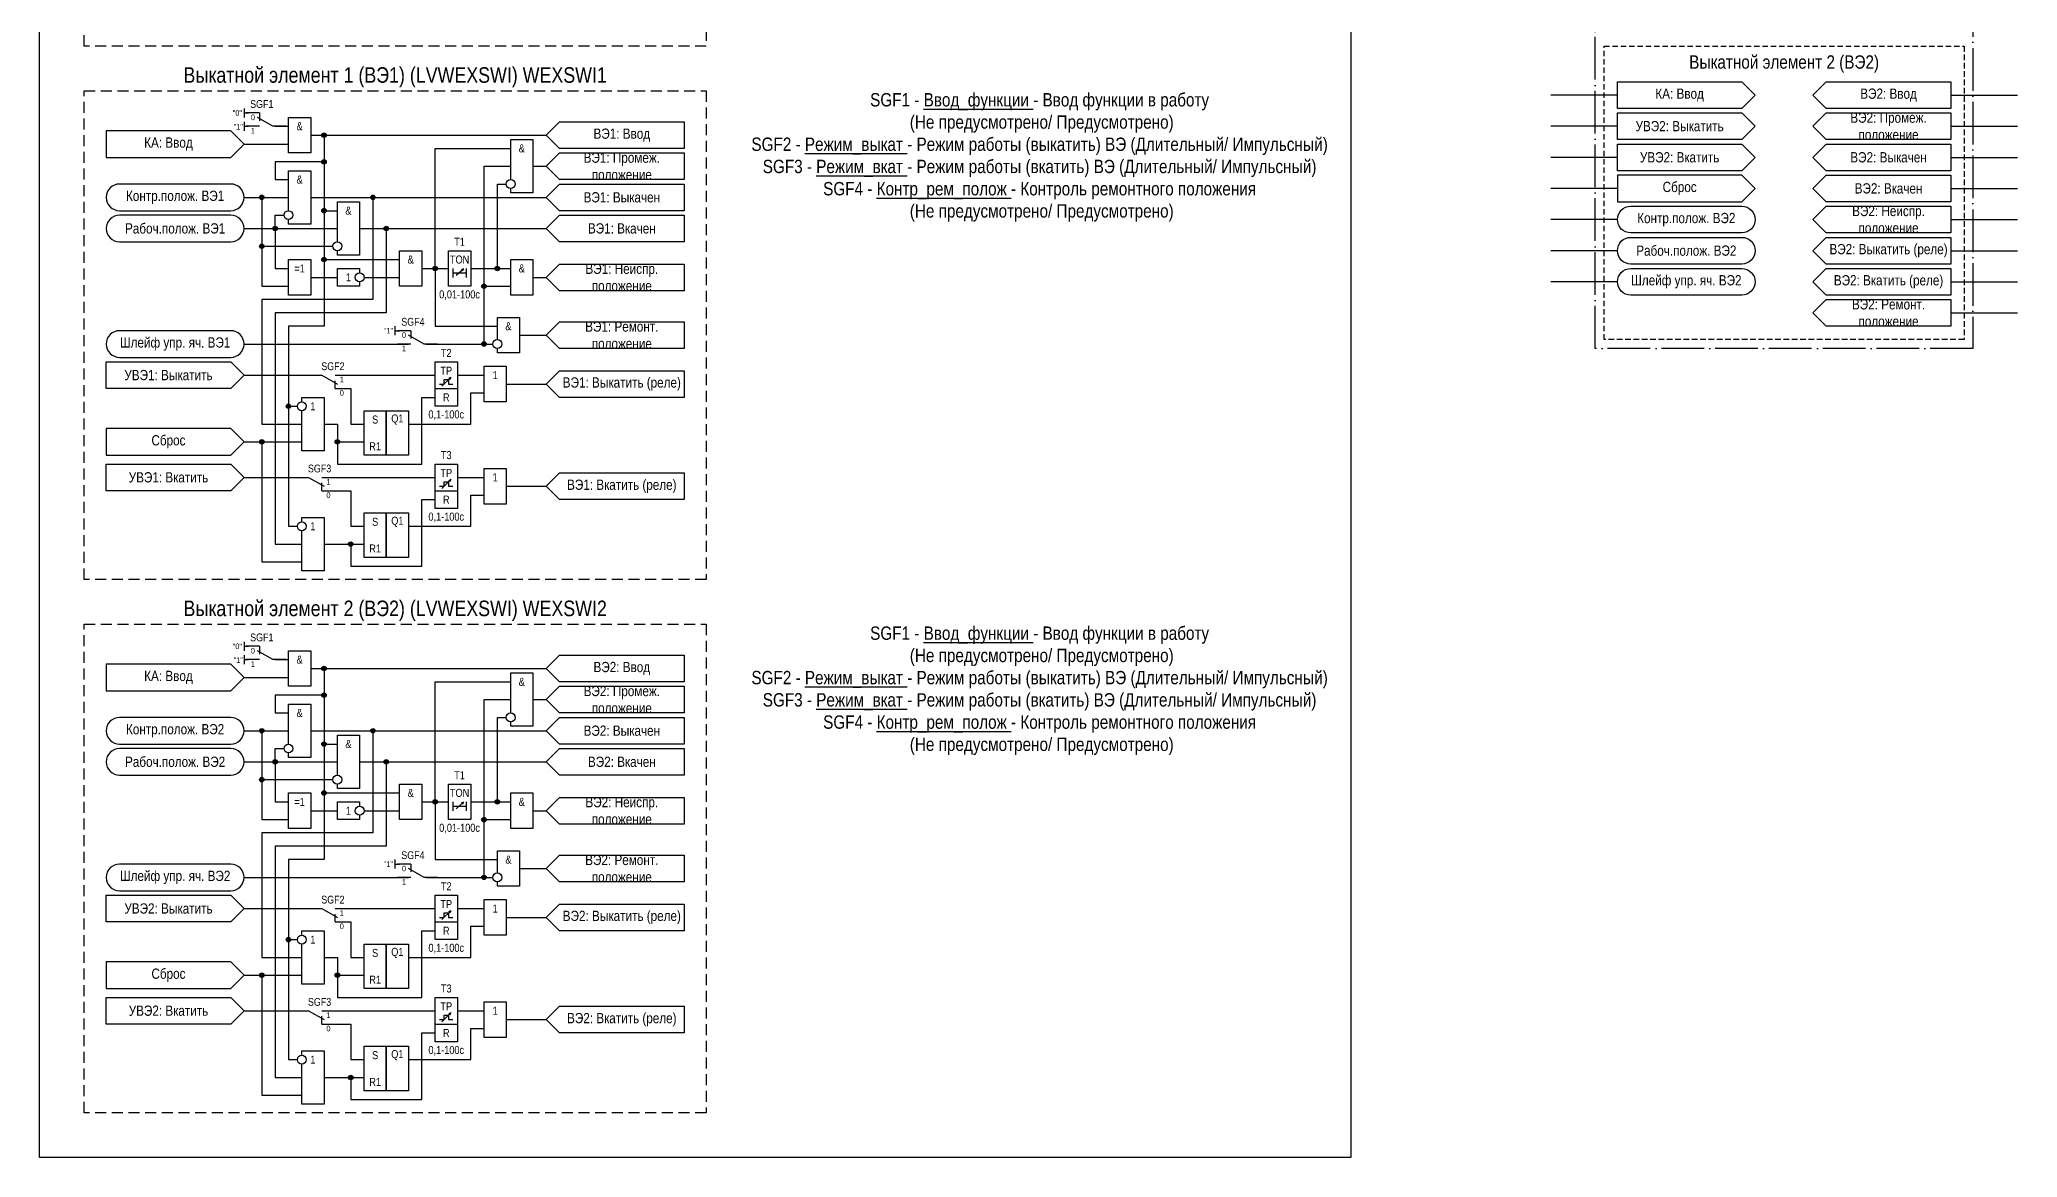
# Model space of a CAD drawing. Header units: millimetres. Extents: x -13 to 445, y 0 to 674.
# Drawn here: x 0 to 445, y 0 to 251.5 of the extents above; entities that cross this region are included whole.
import ezdxf
from ezdxf.enums import TextEntityAlignment as Align

# ---------------------------------------------------------------- set-up
doc = ezdxf.new("R2010")
doc.units = ezdxf.units.MM
doc.linetypes.add('ACAD_ISO04W100', pattern=[30, 24, -3, 0, -3])
doc.linetypes.add('штриховая2', pattern=[0.375, 0.25, -0.125])
doc.layers.add('TEXT', color=7, linetype='Continuous', lineweight=25)
doc.layers.add('Основная', color=7, linetype='Continuous')
doc.styles.add('2.5_Gost_RD', font='ARIALN.TTF', dxfattribs={"height": 2.5})
doc.styles.add('3.5_Gost_RD', font='ARIALN.TTF', dxfattribs={"height": 3.5})
doc.styles.add('Вывод', font='ARIALN.TTF', dxfattribs={"height": 2.5})
doc.styles.add('Компонент', font='ARIALN.TTF', dxfattribs={"height": 3.5})

# ---------------------------------------------------------------- blocks, each defined once
blk = doc.blocks.new('*U958')
at = {"layer": 'Основная', "color": 0}
blk.add_line((0, 0), (7, 4), dxfattribs=at)
at = {"layer": 'Основная', "ltscale": 0.35}
blk.add_line((6, 6), (6, 2.5), dxfattribs=at)
blk = doc.blocks.new('*U1053')
at = {"layer": 'Основная', "color": 0}
for p, q in [((-3, 6), (-9, 6)), ((-3, 0), (-9, 0)), ((9, 0), (3, 0))]:
    blk.add_line(p, q, dxfattribs=at)
at = {"layer": 'Основная', "ltscale": 0.25, "xscale": -1}
blk.add_blockref('*U958', (3, 0), dxfattribs=at)
at = {"layer": 'Основная'}
for tag, height, style, p in [('ОУ', 3.5, 'Компонент', (-2, 10)), ('В1', 2.5, 'Вывод', (-13, 6)), ('В2', 2.5, 'Вывод', (-6, 4)), ('В3', 2.5, 'Вывод', (-6, -2))]:
    blk.add_attdef(tag, text='', height=height, dxfattribs=dict(at, style=style)).set_placement(p, align=Align.MIDDLE_CENTER)
blk = doc.blocks.new('Точка')
at = {"ltscale": 100}
h = blk.add_hatch(color=256, dxfattribs=at)
h.dxf.hatch_style = 1
edge = h.paths.add_edge_path()
edge.add_arc((0, 0), 0.5, 0, 360)
blk.add_circle((0, 0), 0.5, dxfattribs=at)
blk = doc.blocks.new('*U1049')
at = {"layer": 'Основная', "color": 0}
for p, q in [((-9, 0), (-3, 0)), ((3, 6), (9, 6)), ((3, 0), (9, 0))]:
    blk.add_line(p, q, dxfattribs=at)
at = {"layer": 'Основная', "ltscale": 0.25}
blk.add_blockref('*U958', (-3, 0), dxfattribs=at)
at = {"layer": 'Основная'}
for tag, height, style, p in [('В2', 2.5, 'Вывод', (6, 8)), ('В3', 2.5, 'Вывод', (6, 2)), ('В1', 2.5, 'Вывод', (14, 6)), ('ОУ', 3.5, 'Компонент', (2, -4))]:
    blk.add_attdef(tag, text='', height=height, dxfattribs=dict(at, style=style)).set_placement(p, align=Align.MIDDLE_CENTER)

msp = doc.modelspace()

# ---------------------------------------------------------------- linework, layer by layer
at = {"ltscale": 100}
for p, q in [((46, 236), (46, 234)), ((355, 239), (340, 239)), ((430, 239), (445, 239)), ((46, 235), (47, 235)), ((46, 233), (46, 231)), ((46, 232), (47, 232)), ((355, 232), (340, 232)), ((430, 232), (445, 232)), ((355, 225), (340, 225)), ((430, 225), (445, 225)), ((430, 218), (445, 218)), ((355, 211), (340, 211)), ((430, 211), (445, 211)), ((355, 204), (340, 204)), ((430, 204), (445, 204)), ((97, 200), (97, 200)), ((355, 197), (340, 197)), ((430, 197), (445, 197)), ((80, 185), (80, 187)), ((430, 190), (445, 190)), ((80, 186), (81, 186)), ((90.5, 173.5), (92.5, 175.5)), ((92.5, 175.5), (91.99, 175.25)), ((92.5, 175.5), (92.26, 175.02)), ((90.5, 150.5), (92.5, 152.5)), ((92.5, 152.5), (91.99, 152.25)), ((92.5, 152.5), (92.26, 152.02)), ((46, 116), (46, 114)), ((46, 115), (47, 115)), ((46, 113), (46, 111)), ((46, 112), (47, 112)), ((97, 80), (97, 80)), ((80, 65), (80, 67)), ((80, 66), (81, 66)), ((90.5, 53.5), (92.5, 55.5)), ((92.5, 55.5), (91.99, 55.25)), ((92.5, 55.5), (92.26, 55.02)), ((90.5, 30.5), (92.5, 32.5)), ((92.5, 32.5), (91.99, 32.25)), ((92.5, 32.5), (92.26, 32.02))]:
    msp.add_line(p, q, dxfattribs=at)
at = {"color": 3, "ltscale": 100}
msp.add_line((355, 218), (340, 218), dxfattribs=at)
at = {"color": 7, "ltscale": 100}
for p, q in [((93.7, 198.46), (95.37, 199.95)), ((95.37, 199.95), (94.85, 199.73)), ((95.37, 199.95), (95.11, 199.48)), ((93.7, 78.46), (95.37, 79.95)), ((95.37, 79.95), (94.85, 79.73)), ((95.37, 79.95), (95.11, 79.48))]:
    msp.add_line(p, q, dxfattribs=at)
at = {"color": 3, "ltscale": 100}
for points in [[(0, 540), (295, 540), (295, 0), (0, 0)], [(355, 221), (355, 215), (383, 215), (386, 218), (383, 221)], [(15, 164), (15, 158), (43, 158), (46, 161), (43, 164)], [(15, 44), (15, 38), (43, 38), (46, 41), (43, 44)]]:
    msp.add_lwpolyline(points, close=True, dxfattribs=at)
at = {"color": 251, "linetype": 'ACAD_ISO04W100', "lineweight": 30, "ltscale": 0.4, "true_color": 0x58595b}
msp.add_lwpolyline([(350, 540), (435, 540), (435, 182), (350, 182)], close=True, dxfattribs=at)
at = {"linetype": 'штриховая2', "ltscale": 10}
for points in [[(150, 250), (10, 250), (10, 355), (150, 355)], [(150, 130), (10, 130), (10, 240), (150, 240)], [(150, 10), (10, 10), (10, 120), (150, 120)]]:
    msp.add_lwpolyline(points, close=True, dxfattribs=at)
at = {"linetype": 'штриховая2', "ltscale": 5}
msp.add_lwpolyline([(352, 250), (433, 250), (433, 184), (352, 184)], close=True, dxfattribs=at)
at = {"ltscale": 100}
for points in [[(383, 236), (355, 236), (355, 242), (383, 242), (386, 239)], [(430, 236), (402, 236), (399, 239), (402, 242), (430, 242)], [(56, 234), (61, 234), (61, 226), (56, 226)], [(383, 229), (355, 229), (355, 235), (383, 235), (386, 232)], [(430, 229), (402, 229), (399, 232), (402, 235), (430, 235)], [(15, 231), (15, 225), (43, 225), (46, 228), (43, 231)], [(383, 222), (355, 222), (355, 228), (383, 228), (386, 225)], [(402, 228), (430, 228), (430, 222), (402, 222), (399, 225)], [(402, 221), (430, 221), (430, 215), (402, 215), (399, 218)], [(402, 214), (430, 214), (430, 208), (402, 208), (399, 211)], [(402, 207), (430, 207), (430, 201), (402, 201), (399, 204)], [(56, 202), (61, 202), (61, 194), (56, 194)], [(81, 204), (86, 204), (86, 196), (81, 196)], [(92, 204), (97, 204), (97, 196), (92, 196)], [(106, 202), (111, 202), (111, 194), (106, 194)], [(402, 200), (430, 200), (430, 194), (402, 194), (399, 197)], [(402, 193), (430, 193), (430, 187), (402, 187), (399, 190)], [(15, 179), (43, 179), (46, 176), (43, 173), (15, 173)], [(89, 179), (94, 179), (94, 169), (89, 169)], [(100, 178), (105, 178), (105, 170), (100, 170)], [(89, 173), (94, 173), (94, 169), (89, 169)], [(73, 168), (78, 168), (78, 158), (73, 158)], [(78, 168), (83, 168), (83, 158), (78, 158)], [(15, 156), (43, 156), (46, 153), (43, 150), (15, 150)], [(89, 156), (94, 156), (94, 146), (89, 146)], [(100, 155), (105, 155), (105, 147), (100, 147)], [(89, 150), (94, 150), (94, 146), (89, 146)], [(73, 145), (78, 145), (78, 135), (73, 135)], [(78, 145), (83, 145), (83, 135), (78, 135)], [(56, 114), (61, 114), (61, 106), (56, 106)], [(15, 111), (15, 105), (43, 105), (46, 108), (43, 111)], [(56, 82), (61, 82), (61, 74), (56, 74)], [(81, 84), (86, 84), (86, 76), (81, 76)], [(92, 84), (97, 84), (97, 76), (92, 76)], [(106, 82), (111, 82), (111, 74), (106, 74)], [(15, 59), (43, 59), (46, 56), (43, 53), (15, 53)], [(89, 59), (94, 59), (94, 49), (89, 49)], [(100, 58), (105, 58), (105, 50), (100, 50)], [(89, 53), (94, 53), (94, 49), (89, 49)], [(73, 48), (78, 48), (78, 38), (73, 38)], [(78, 48), (83, 48), (83, 38), (78, 38)], [(15, 36), (43, 36), (46, 33), (43, 30), (15, 30)], [(89, 36), (94, 36), (94, 26), (89, 26)], [(100, 35), (105, 35), (105, 27), (100, 27)], [(89, 30), (94, 30), (94, 26), (89, 26)], [(73, 25), (78, 25), (78, 15), (73, 15)], [(78, 25), (83, 25), (83, 15), (78, 15)]]:
    msp.add_lwpolyline(points, close=True, dxfattribs=at)
for points in [[(53, 232), (56, 232)], [(114, 230), (117, 233), (145, 233), (145, 227), (117, 227), (114, 230)], [(46, 228), (56, 228)], [(61, 230), (64, 230), (64, 224), (53, 224), (53, 220), (56, 220)], [(61, 230), (64, 230), (64, 224), (64, 224), (64, 187), (56, 187), (56, 142), (58, 142)], [(61, 230), (64, 230), (64, 224), (64, 224), (64, 187), (56, 187), (56, 169), (58, 169)], [(61, 230), (114, 230)], [(61, 230), (64, 230), (64, 213), (67, 213)], [(61, 230), (64, 230), (64, 202), (81, 202)], [(86, 200), (89, 200), (89, 227), (106, 227)], [(106, 220), (106, 229), (111, 229), (111, 217), (106, 217), (106, 218)], [(87, 183), (100, 183), (100, 223), (106, 223)], [(111, 223), (114, 223)], [(114, 223), (117, 226), (145, 226), (145, 220), (117, 220), (114, 223)], [(56, 213), (56, 222), (61, 222), (61, 210), (56, 210), (56, 211)], [(97, 200), (103, 200), (103, 219), (105, 219)], [(114, 216), (117, 219), (145, 219), (145, 213), (117, 213), (114, 216)], [(46, 216), (56, 216)], [(46, 216), (50, 216), (50, 205), (66, 205)], [(46, 216), (50, 216), (50, 196), (56, 196)], [(61, 216), (75, 216), (75, 193), (50, 193), (50, 165), (59, 165)], [(61, 216), (114, 216)], [(67, 206), (67, 215), (72, 215), (72, 203), (67, 203), (67, 204)], [(46, 209), (53, 209), (53, 212), (55, 212)], [(114, 209), (117, 212), (145, 212), (145, 206), (117, 206), (114, 209)], [(46, 209), (67, 209)], [(46, 209), (53, 209), (53, 200), (56, 200)], [(72, 209), (78, 209), (78, 190), (53, 190), (53, 138), (59, 138)], [(72, 209), (114, 209)], [(114, 198), (117, 201), (145, 201), (145, 195), (117, 195), (114, 198)], [(61, 198), (67, 198)], [(72, 197), (72, 196), (67, 196), (67, 200), (72, 200), (72, 199)], [(73, 198), (81, 198)], [(86, 200), (92, 200)], [(86, 200), (89, 200), (89, 187), (103, 187)], [(87, 183), (100, 183), (100, 196), (106, 196)], [(93, 200), (93, 198)], [(93, 199), (96, 199)], [(96, 200), (96, 198)], [(97, 200), (106, 200)], [(111, 198), (114, 198)], [(103, 184), (103, 189), (108, 189), (108, 181), (103, 181), (103, 182)], [(114, 185), (117, 188), (145, 188), (145, 182), (117, 182), (114, 185)], [(46, 183), (83, 183)], [(87, 183), (102, 183)], [(108, 185), (114, 185)], [(46, 176), (63, 176)], [(67, 176), (89, 176)], [(90, 174), (91, 174), (91, 175), (92, 175), (92, 174), (93, 174)], [(94, 176), (100, 176)], [(105, 174), (114, 174)], [(114, 174), (117, 177), (145, 177), (145, 171), (117, 171), (114, 174)], [(59, 170), (59, 171), (64, 171), (64, 159), (59, 159), (59, 168)], [(64, 165), (67, 165), (67, 156), (86, 156), (86, 171), (89, 171)], [(67, 173), (70, 173), (70, 165), (73, 165)], [(83, 165), (97, 165), (97, 172), (100, 172)], [(64, 165), (67, 165), (67, 161), (73, 161)], [(46, 153), (60, 153)], [(64, 153), (89, 153)], [(90, 151), (91, 151), (91, 152), (92, 152), (92, 151), (93, 151)], [(94, 153), (100, 153)], [(114, 151), (117, 154), (145, 154), (145, 148), (117, 148), (114, 151)], [(64, 150), (70, 150), (70, 142), (73, 142)], [(64, 138), (70, 138), (70, 133), (86, 133), (86, 148), (89, 148)], [(83, 142), (97, 142), (97, 149), (100, 149)], [(105, 151), (114, 151)], [(59, 143), (59, 144), (64, 144), (64, 132), (59, 132), (59, 141)], [(64, 138), (73, 138)], [(53, 112), (56, 112)], [(114, 110), (117, 113), (145, 113), (145, 107), (117, 107), (114, 110)], [(46, 108), (56, 108)], [(61, 110), (64, 110), (64, 104), (53, 104), (53, 100), (56, 100)], [(61, 110), (64, 110), (64, 104), (64, 104), (64, 67), (56, 67), (56, 22), (58, 22)], [(61, 110), (64, 110), (64, 104), (64, 104), (64, 67), (56, 67), (56, 49), (58, 49)], [(61, 110), (114, 110)], [(61, 110), (64, 110), (64, 93), (67, 93)], [(61, 110), (64, 110), (64, 82), (81, 82)], [(86, 80), (89, 80), (89, 107), (106, 107)], [(106, 100), (106, 109), (111, 109), (111, 97), (106, 97), (106, 98)], [(87, 63), (100, 63), (100, 103), (106, 103)], [(111, 103), (114, 103)], [(114, 103), (117, 106), (145, 106), (145, 100), (117, 100), (114, 103)], [(56, 93), (56, 102), (61, 102), (61, 90), (56, 90), (56, 91)], [(97, 80), (103, 80), (103, 99), (105, 99)], [(114, 96), (117, 99), (145, 99), (145, 93), (117, 93), (114, 96)], [(46, 96), (56, 96)], [(46, 96), (50, 96), (50, 85), (66, 85)], [(46, 96), (50, 96), (50, 76), (56, 76)], [(61, 96), (75, 96), (75, 73), (50, 73), (50, 45), (59, 45)], [(61, 96), (114, 96)], [(67, 86), (67, 95), (72, 95), (72, 83), (67, 83), (67, 84)], [(46, 89), (53, 89), (53, 92), (55, 92)], [(46, 89), (67, 89)], [(46, 89), (53, 89), (53, 80), (56, 80)], [(72, 89), (78, 89), (78, 70), (53, 70), (53, 18), (59, 18)], [(72, 89), (114, 89)], [(114, 89), (117, 92), (145, 92), (145, 86), (117, 86), (114, 89)], [(114, 78), (117, 81), (145, 81), (145, 75), (117, 75), (114, 78)], [(61, 78), (67, 78)], [(72, 77), (72, 76), (67, 76), (67, 80), (72, 80), (72, 79)], [(73, 78), (81, 78)], [(86, 80), (92, 80)], [(86, 80), (89, 80), (89, 67), (103, 67)], [(87, 63), (100, 63), (100, 76), (106, 76)], [(93, 80), (93, 78)], [(93, 79), (96, 79)], [(96, 80), (96, 78)], [(97, 80), (106, 80)], [(111, 78), (114, 78)], [(103, 64), (103, 69), (108, 69), (108, 61), (103, 61), (103, 62)], [(114, 65), (117, 68), (145, 68), (145, 62), (117, 62), (114, 65)], [(46, 63), (83, 63)], [(87, 63), (102, 63)], [(108, 65), (114, 65)], [(46, 56), (63, 56)], [(67, 56), (89, 56)], [(90, 54), (91, 54), (91, 55), (92, 55), (92, 54), (93, 54)], [(94, 56), (100, 56)], [(105, 54), (114, 54)], [(114, 54), (117, 57), (145, 57), (145, 51), (117, 51), (114, 54)], [(59, 50), (59, 51), (64, 51), (64, 39), (59, 39), (59, 48)], [(64, 45), (67, 45), (67, 36), (86, 36), (86, 51), (89, 51)], [(67, 53), (70, 53), (70, 45), (73, 45)], [(83, 45), (97, 45), (97, 52), (100, 52)], [(64, 45), (67, 45), (67, 41), (73, 41)], [(46, 33), (60, 33)], [(64, 33), (89, 33)], [(90, 31), (91, 31), (91, 32), (92, 32), (92, 31), (93, 31)], [(94, 33), (100, 33)], [(114, 31), (117, 34), (145, 34), (145, 28), (117, 28), (114, 31)], [(64, 30), (70, 30), (70, 22), (73, 22)], [(64, 18), (70, 18), (70, 13), (86, 13), (86, 28), (89, 28)], [(83, 22), (97, 22), (97, 29), (100, 29)], [(105, 31), (114, 31)], [(59, 23), (59, 24), (64, 24), (64, 12), (59, 12), (59, 21)], [(64, 18), (73, 18)]]:
    msp.add_lwpolyline(points, dxfattribs=at)
for points in [[(18, 213), (43, 213, 1), (43, 219), (18, 219, 1)], [(358, 208, -1), (358, 214), (383, 214, -1), (383, 208)], [(18, 206), (43, 206, 1), (43, 212), (18, 212, 1)], [(358, 201, -1), (358, 207), (383, 207, -1), (383, 201)], [(358, 194, -1), (358, 200), (383, 200, -1), (383, 194)], [(18, 180), (43, 180, 1), (43, 186), (18, 186, 1)], [(18, 93), (43, 93, 1), (43, 99), (18, 99, 1)], [(18, 86), (43, 86, 1), (43, 92), (18, 92, 1)], [(18, 60), (43, 60, 1), (43, 66), (18, 66, 1)]]:
    msp.add_lwpolyline(points, format="xyb", close=True, dxfattribs=at)
at = {"color": 3, "ltscale": 100}
for points in [[(46, 161), (59, 161)], [(46, 161), (50, 161), (50, 134), (59, 134)], [(46, 41), (59, 41)], [(46, 41), (50, 41), (50, 14), (59, 14)]]:
    msp.add_lwpolyline(points, dxfattribs=at)
at = {"ltscale": 100}
for centre in [(106, 219), (56, 212), (67, 205), (103, 183), (59, 169), (59, 142), (106, 99), (56, 92), (67, 85), (103, 63), (59, 49), (59, 22)]:
    msp.add_circle(centre, 1, dxfattribs=at)
for centre in [(72, 198), (72, 78)]:
    msp.add_circle(centre, 1)

# ---------------------------------------------------------------- block references
at = {"color": 2, "ltscale": 100}
for p in [(64, 230), (64, 224), (50, 216), (75, 216), (53, 209), (64, 213), (78, 209), (50, 205), (64, 202), (89, 200), (103, 200), (100, 183), (56, 169), (50, 161), (64, 110), (64, 104), (50, 96), (64, 93), (75, 96), (53, 89), (78, 89), (50, 85), (64, 82), (89, 80), (103, 80), (100, 63), (56, 49), (50, 41)]:
    msp.add_blockref('Точка', p, dxfattribs=at)
at = {"ltscale": 100}
for p in [(100, 196), (67, 161), (70, 138), (100, 76), (67, 41), (70, 18)]:
    msp.add_blockref('Точка', p, dxfattribs=at)
at = {"layer": 'Основная', "ltscale": 0.25, "xscale": 0.5, "yscale": 0.5, "zscale": 0.5}
for p, values in [((51, 232), {'ОУ': 'SGF1', 'В1': '"0"', 'В2': '0', 'В3': '1'}), ((85, 183), {'ОУ': 'SGF4', 'В1': '"1"', 'В2': '0', 'В3': '1'}), ((51, 112), {'ОУ': 'SGF1', 'В1': '"0"', 'В2': '0', 'В3': '1'}), ((85, 63), {'ОУ': 'SGF4', 'В1': '"1"', 'В2': '0', 'В3': '1'})]:
    msp.add_blockref('*U1053', p, dxfattribs=at).add_auto_attribs(values)
at = {"layer": 'Основная', "ltscale": 0.25}
ref = msp.add_blockref('*U1049', (65, 176), dxfattribs=dict(at, xscale=-0.5, yscale=0.5, zscale=0.5, rotation=180))
ref.add_attrib('ОУ', 'SGF2', dxfattribs={"height": 1.75, "style": 'Компонент'}).set_placement((66, 178), align=Align.MIDDLE_CENTER)
ref.add_attrib('В2', '0', dxfattribs={"height": 1.25, "style": 'Вывод'}).set_placement((68, 172), align=Align.MIDDLE_CENTER)
ref.add_attrib('В3', '1', dxfattribs={"height": 1.25, "style": 'Вывод'}).set_placement((68, 175), align=Align.MIDDLE_CENTER)
ref = msp.add_blockref('*U1049', (62, 153), dxfattribs=dict(at, xscale=-0.5, yscale=0.5, zscale=0.5, rotation=180))
ref.add_attrib('ОУ', 'SGF3', dxfattribs={"height": 1.75, "style": 'Компонент'}).set_placement((63, 155), align=Align.MIDDLE_CENTER)
ref.add_attrib('В2', '0', dxfattribs={"height": 1.25, "style": 'Вывод'}).set_placement((65, 149), align=Align.MIDDLE_CENTER)
ref.add_attrib('В3', '1', dxfattribs={"height": 1.25, "style": 'Вывод'}).set_placement((65, 152), align=Align.MIDDLE_CENTER)
ref = msp.add_blockref('*U1049', (65, 56), dxfattribs=dict(at, xscale=-0.5, yscale=0.5, zscale=0.5, rotation=180))
ref.add_attrib('ОУ', 'SGF2', dxfattribs={"height": 1.75, "style": 'Компонент'}).set_placement((66, 58), align=Align.MIDDLE_CENTER)
ref.add_attrib('В2', '0', dxfattribs={"height": 1.25, "style": 'Вывод'}).set_placement((68, 52), align=Align.MIDDLE_CENTER)
ref.add_attrib('В3', '1', dxfattribs={"height": 1.25, "style": 'Вывод'}).set_placement((68, 55), align=Align.MIDDLE_CENTER)
ref = msp.add_blockref('*U1049', (62, 33), dxfattribs=dict(at, xscale=-0.5, yscale=0.5, zscale=0.5, rotation=180))
ref.add_attrib('ОУ', 'SGF3', dxfattribs={"height": 1.75, "style": 'Компонент'}).set_placement((63, 35), align=Align.MIDDLE_CENTER)
ref.add_attrib('В2', '0', dxfattribs={"height": 1.25, "style": 'Вывод'}).set_placement((65, 29), align=Align.MIDDLE_CENTER)
ref.add_attrib('В3', '1', dxfattribs={"height": 1.25, "style": 'Вывод'}).set_placement((65, 32), align=Align.MIDDLE_CENTER)

# ---------------------------------------------------------------- texts
at = {"color": 30, "ltscale": 100, "width": 140, "attachment_point": 5, "style": '3.5_Gost_RD'}
for s, insert, char_height in [('Выкатной элемент 1 (ВЭ1) (LVWEXSWI) {\\C6;WEXSWI1}', (80, 243), 3.5), ('SGF1 - {\\LВвод_функции} - Ввод функции в работу \\P^I(Не предусмотрено/ Предусмотрено)\\PSGF2 - {\\LРежим_выкат} - Режим работы (выкатить) ВЭ (Длительный/ Импульсный)\\PSGF3 -{\\L Режим_вкат} - Режим работы (вкатить) ВЭ (Длительный/ Импульсный)\\PSGF4 -{\\L Контр_рем_полож} - Контроль ремонтного положения \\P^I(Не предусмотрено/ Предусмотрено)', (225, 225), 3), ('Выкатной элемент 2 (ВЭ2) (LVWEXSWI) {\\C6;WEXSWI2}', (80, 123), 3.5), ('SGF1 - {\\LВвод_функции} - Ввод функции в работу \\P^I(Не предусмотрено/ Предусмотрено)\\PSGF2 - {\\LРежим_выкат} - Режим работы (выкатить) ВЭ (Длительный/ Импульсный)\\PSGF3 -{\\L Режим_вкат} - Режим работы (вкатить) ВЭ (Длительный/ Импульсный)\\PSGF4 -{\\L Контр_рем_полож} - Контроль ремонтного положения \\P^I(Не предусмотрено/ Предусмотрено)', (225, 105), 3)]:
    msp.add_mtext(s, dxfattribs=dict(at, insert=insert, char_height=char_height))
at = {"color": 30, "ltscale": 100, "true_color": 0xf7941d, "insert": (392.5, 246), "char_height": 3, "width": 81, "attachment_point": 5, "style": '3.5_Gost_RD'}
msp.add_mtext('Выкатной элемент 2 (ВЭ2)', dxfattribs=at)
at = {"color": 0, "ltscale": 100, "insert": (369, 239), "char_height": 2.3, "width": 28, "attachment_point": 5, "style": '2.5_Gost_RD'}
msp.add_mtext('{\\C256;КА: Ввод}', dxfattribs=at)
at = {"ltscale": 100, "attachment_point": 5, "style": '2.5_Gost_RD'}
for s, insert, char_height, width in [('ВЭ2: Ввод', (416, 239), 2.3, 28), ('&', (58.5, 232), 1.8, 5), ('ВЭ1: Ввод', (131, 230), 2.3, 28), ('УВЭ2: Выкатить', (369, 232), 2.3, 28), ('ВЭ2: Промеж. положение', (416, 232), 2.3, 28), ('&', (108.5, 227), 1.8, 5), ('ВЭ1: Промеж. положение', (131, 223), 2.3, 28), ('УВЭ2: Вкатить', (369, 225), 2.3, 28), ('ВЭ2: Выкачен', (416, 225), 2.3, 28), ('&', (58.5, 220), 1.8, 5), ('ВЭ2: Вкачен', (416, 218), 2.3, 28), ('Контр.полож. ВЭ1', (30.5, 216), 2.3, 31), ('&', (69.5, 213), 1.8, 5), ('ВЭ1: Выкачен', (131, 216), 2.3, 28), ('ВЭ2: Неиспр. положение', (416, 211), 2.3, 28), ('\\pt18.4;Рабоч.полож. ВЭ1', (30.5, 209), 2.3, 31), ('ВЭ1: Вкачен', (131, 209), 2.3, 28), ('Контр.полож. ВЭ2', (370.5, 211), 2.3, 31), ('T1', (94.5, 206), 1.8, 5), ('\\pt18.4;Рабоч.полож. ВЭ2', (370.5, 204), 2.3, 31), ('ВЭ2: Выкатить (реле)', (416, 204), 2.3, 28), ('=1', (58.5, 200), 1.8, 5), ('&', (83.5, 202), 1.8, 5), ('TON', (94.5, 202), 1.8, 5), ('&', (108.5, 200), 1.8, 5), ('ВЭ1: Неиспр. положение', (131, 198), 2.3, 28), ('1', (69.5, 198), 1.8, 5), ('Шлейф упр. яч. ВЭ2', (370.5, 197), 2.3, 31), ('ВЭ2: Вкатить (реле)', (416, 197), 2.3, 28), ('0,01-100с', (94.5, 194), 1.8, 5), ('ВЭ2: Ремонт. положение', (416, 190), 2.3, 28), ('&', (105.5, 187), 1.8, 5), ('ВЭ1: Ремонт. положение', (131, 185), 2.3, 28), ('Шлейф упр. яч. ВЭ1', (30.5, 183), 2.3, 31), ('T2', (91.5, 181), 1.8, 5), ('УВЭ1: Выкатить', (29, 176), 2.3, 28), ('TP', (91.5, 177), 1.8, 5), ('1', (102.5, 176), 1.8, 5), ('ВЭ1: Выкатить (реле)', (131, 174), 2.3, 28), ('1', (61.5, 169), 1.8, 5), ('R', (91.5, 171), 1.8, 5), ('S', (75.5, 166), 1.8, 5), ('Q1', (80.5, 166), 1.8, 5), ('0,1-100с', (91.5, 167), 1.8, 5), ('R1', (75.5, 160), 1.8, 5), ('T3', (91.5, 158), 1.8, 5), ('УВЭ1: Вкатить', (29, 153), 2.3, 28), ('TP', (91.5, 154), 1.8, 5), ('1', (102.5, 153), 1.8, 5), ('ВЭ1: Вкатить (реле)', (131, 151), 2.3, 28), ('R', (91.5, 148), 1.8, 5), ('1', (61.5, 142), 1.8, 5), ('S', (75.5, 143), 1.8, 5), ('Q1', (80.5, 143), 1.8, 5), ('0,1-100с', (91.5, 144), 1.8, 5), ('R1', (75.5, 137), 1.8, 5), ('&', (58.5, 112), 1.8, 5), ('ВЭ2: Ввод', (131, 110), 2.3, 28), ('&', (108.5, 107), 1.8, 5), ('ВЭ2: Промеж. положение', (131, 103), 2.3, 28), ('&', (58.5, 100), 1.8, 5), ('Контр.полож. ВЭ2', (30.5, 96), 2.3, 31), ('&', (69.5, 93), 1.8, 5), ('ВЭ2: Выкачен', (131, 96), 2.3, 28), ('\\pt18.4;Рабоч.полож. ВЭ2', (30.5, 89), 2.3, 31), ('ВЭ2: Вкачен', (131, 89), 2.3, 28), ('T1', (94.5, 86), 1.8, 5), ('=1', (58.5, 80), 1.8, 5), ('&', (83.5, 82), 1.8, 5), ('TON', (94.5, 82), 1.8, 5), ('&', (108.5, 80), 1.8, 5), ('ВЭ2: Неиспр. положение', (131, 78), 2.3, 28), ('1', (69.5, 78), 1.8, 5), ('0,01-100с', (94.5, 74), 1.8, 5), ('&', (105.5, 67), 1.8, 5), ('ВЭ2: Ремонт. положение', (131, 65), 2.3, 28), ('Шлейф упр. яч. ВЭ2', (30.5, 63), 2.3, 31), ('TP', (91.5, 57), 1.8, 5), ('T2', (91.5, 61), 1.8, 5), ('УВЭ2: Выкатить', (29, 56), 2.3, 28), ('1', (102.5, 56), 1.8, 5), ('ВЭ2: Выкатить (реле)', (131, 54), 2.3, 28), ('1', (61.5, 49), 1.8, 5), ('R', (91.5, 51), 1.8, 5), ('S', (75.5, 46), 1.8, 5), ('Q1', (80.5, 46), 1.8, 5), ('0,1-100с', (91.5, 47), 1.8, 5), ('R1', (75.5, 40), 1.8, 5), ('T3', (91.5, 38), 1.8, 5), ('УВЭ2: Вкатить', (29, 33), 2.3, 28), ('TP', (91.5, 34), 1.8, 5), ('1', (102.5, 33), 1.8, 5), ('ВЭ2: Вкатить (реле)', (131, 31), 2.3, 28), ('R', (91.5, 28), 1.8, 5), ('1', (61.5, 22), 1.8, 5), ('S', (75.5, 23), 1.8, 5), ('Q1', (80.5, 23), 1.8, 5), ('0,1-100с', (91.5, 24), 1.8, 5), ('R1', (75.5, 17), 1.8, 5)]:
    msp.add_mtext(s, dxfattribs=dict(at, insert=insert, char_height=char_height, width=width))
at = {"ltscale": 100, "char_height": 1.25, "attachment_point": 1, "style": '3.5_Gost_RD'}
for insert in [(43.66, 232.51), (43.66, 112.51)]:
    msp.add_mtext_dynamic_manual_height_columns('"1"', width=2, gutter_width=17.5, heights=[0], dxfattribs=dict(at, insert=insert))
at = {"layer": 'TEXT', "ltscale": 100, "char_height": 2.3, "width": 28, "attachment_point": 5, "style": '2.5_Gost_RD'}
for insert in [(29, 228), (29, 108)]:
    msp.add_mtext('КА: Ввод', dxfattribs=dict(at, insert=insert))
at = {"layer": 'TEXT', "color": 3, "ltscale": 100, "char_height": 2.3, "width": 28, "attachment_point": 5, "style": '2.5_Gost_RD'}
for insert in [(369, 218), (29, 161), (29, 41)]:
    msp.add_mtext('Сброс', dxfattribs=dict(at, insert=insert))

doc.saveas('drawing.dxf')
